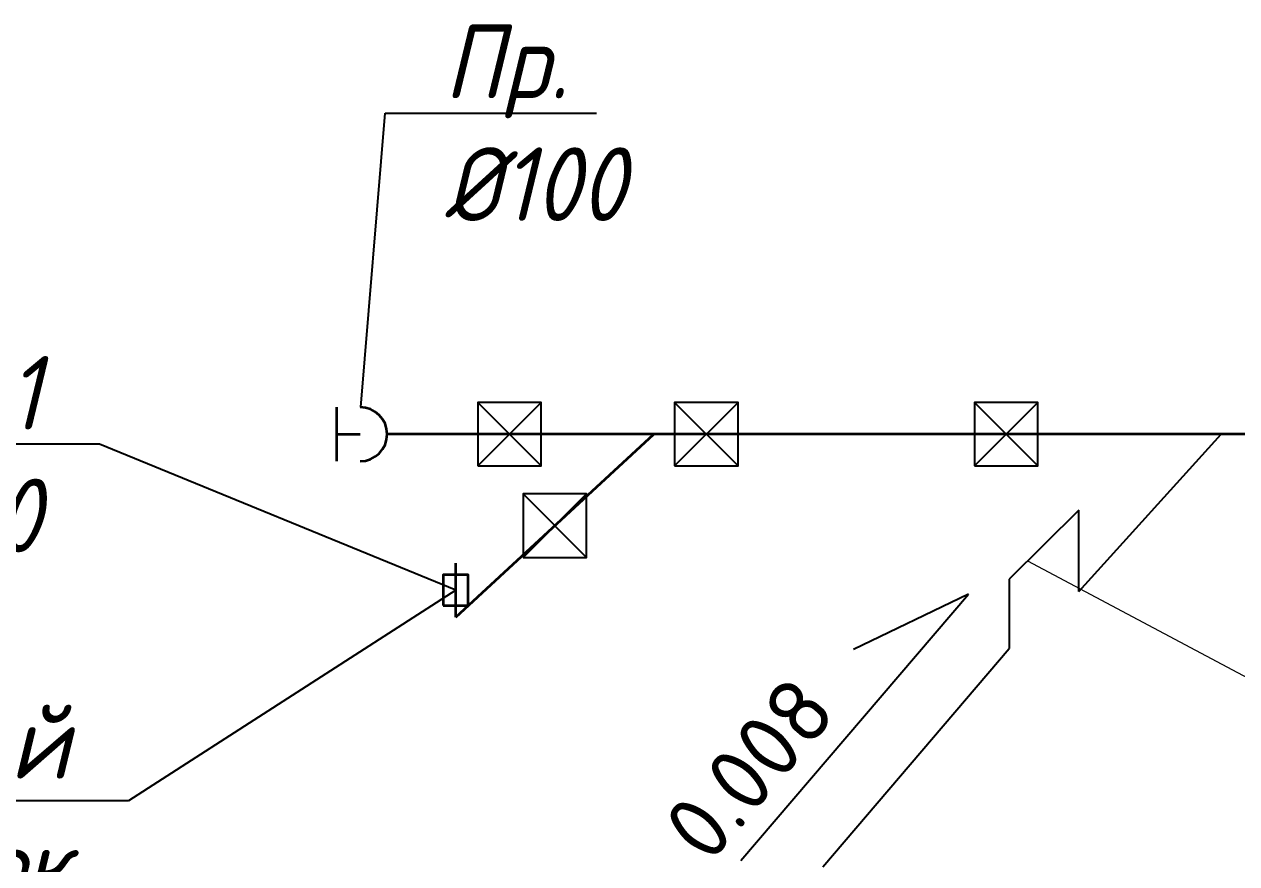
# Model space of a CAD drawing. Header units: millimetres. Extents: x -10178924 to 11692288, y -947381 to 58396.
# Drawn here: x -139120 to -134998, y 12611 to 15463 of the extents above; entities that cross this region are included whole.
import ezdxf
from ezdxf import colors
from ezdxf.entities.mleader import LeaderData, LeaderLine
from ezdxf.enums import TextEntityAlignment as Align
from ezdxf.math import Vec2, Vec3

# ---------------------------------------------------------------- set-up
doc = ezdxf.new("R2010")
doc.units = ezdxf.units.MM
for name, color, linetype in [('!!!!!площадь', 210, 'Continuous'), ('_надписи канализация', 7, 'Continuous'), ('ВК_Выноски', 7, 'Continuous')]:
    doc.layers.add(name, color=color, linetype=linetype)
for name, color, linetype, lineweight in [('_0', 7, 'Continuous', 25), ('ВК_ К1', 24, 'Continuous', 35), ('К1ку', 244, 'Continuous', 35)]:
    doc.layers.add(name, color=color, linetype=linetype, lineweight=lineweight)
doc.styles.add('GOST 2.304', font='isocpeur.ttf')
doc.styles.add('Gost_', font='isocpeur.ttf', dxfattribs={"width": 0.8, "height": 250})
doc.styles.add('ISOCPEUR', font='isocpeui.ttf', dxfattribs={"width": 0.9})

# ---------------------------------------------------------------- blocks, each defined once
blk = doc.blocks.new('_None')
blk = doc.blocks.new('*U2747')
at = {"color": 0, "lineweight": -2}
for p, q in [((215, -115), (215, 115)), ((215, 0), (115, 0))]:
    blk.add_line(p, q, dxfattribs=at)
blk.add_arc((115, 0), 115, 90, 270, dxfattribs=at)
at = {"color": 18, "lineweight": 40, "true_color": 0x050505, "style": 'Gost_', "width": 0.8, "flags": 1}
blk.add_attdef('ДИАМЕТР', text='', height=2.5, dxfattribs=at).set_placement((-23.7, 38.7), align=Align.MIDDLE_CENTER)

msp = doc.modelspace()

# ---------------------------------------------------------------- linework, layer by layer
for p, q in [((-137577.9, 14178.1, -2956.2), (-137362.3, 13962.6, -2956.2)), ((-137362.3, 14178.1, -2956.2), (-137577.9, 13962.6, -2956.2)), ((-136909, 14178.1, -2956.2), (-136693.4, 13962.6, -2956.2)), ((-136693.4, 14178.1, -2956.2), (-136909, 13962.6, -2956.2)), ((-135889.7, 14178.1, -2956.2), (-135674, 13962.6, -2956.2)), ((-135674, 14178.1, -2956.2), (-135889.7, 13962.6, -2956.2)), ((-135534.7, 13536.2), (-135050.7, 14070.3, -2956.2)), ((-137424.5, 13867.3, -2956.2), (-137208.9, 13651.8, -2956.2)), ((-137208.9, 13867.3, -2956.2), (-137424.5, 13651.8, -2956.2)), ((-135534.7, 13812.3), (-135771.9, 13577.2)), ((-135534.7, 13536.2), (-135534.7, 13812.3)), ((-135771.9, 13577.2), (-135771.9, 13342)), ((-136683.9, 12621.7), (-135910, 13527.1)), ((-135910, 13527.1), (-136301.2, 13339.2))]:
    msp.add_line(p, q)
at = {"elevation": -2956.2}
for points in [[(-137577.9, 13962.6), (-137362.3, 13962.6), (-137362.3, 14178.1), (-137577.9, 14178.1)], [(-136909, 13962.6), (-136693.4, 13962.6), (-136693.4, 14178.1), (-136909, 14178.1)], [(-135889.7, 13962.6), (-135674, 13962.6), (-135674, 14178.1), (-135889.7, 14178.1)], [(-137424.5, 13651.8), (-137208.9, 13651.8), (-137208.9, 13867.3), (-137424.5, 13867.3)]]:
    msp.add_lwpolyline(points, close=True, dxfattribs=at)
at = {"layer": '_0', "color": 219, "ltscale": 100, "true_color": 0x642165}
msp.add_line((-136405, 12600), (-135771.9, 13342), dxfattribs=at)
at = {"layer": 'ВК_ К1'}
for p, q in [((-115691.8, 14070.3, -2956.2), (-137886.6, 14070.3, -2956.2)), ((-137653.1, 13448.7, -2956.2), (-136980.3, 14070.3, -2956.2))]:
    msp.add_line(p, q, dxfattribs=at)
at = {"layer": 'К1ку', "ltscale": 0.1}
msp.add_line((-137653.1, 13448.7, -2956.2), (-137653.1, 13632, -2956.2), dxfattribs=at)
at = {"layer": 'К1ку', "ltscale": 0.1, "elevation": -2956.2}
msp.add_lwpolyline([(-137695.5, 13488.7), (-137610.7, 13488.7), (-137610.7, 13592.1), (-137695.5, 13592.1)], close=True, dxfattribs=at)

# ---------------------------------------------------------------- block references
at = {"layer": 'ВК_ К1', "xscale": 0.8000000000000009, "yscale": 0.8000000000000009, "zscale": 0.8000000000000009, "rotation": 180}
msp.add_blockref('*U2747', (-137886.6, 14070.3, -2956.2), dxfattribs=at)

# ---------------------------------------------------------------- texts
at = {"layer": '!!!!!площадь', "color": 0, "insert": (-136516.6, 13264.8, -2956.2), "char_height": 220, "attachment_point": 3, "rotation": 49.4765, "style": 'GOST 2.304'}
msp.add_mtext('0.008', dxfattribs=at)

# ---------------------------------------------------------------- leaders
at = {"layer": '_надписи канализация', "lineweight": -2}
ml = msp.add_multileader_mtext('Standard', dxfattribs=at)
ml.set_content('\\A1;Гаситель напора', color=256, style='ISOCPEUR')
ml.set_leader_properties(lineweight=13)
ml.set_arrow_properties(name='NONE')
ml.build(insert=Vec2(0, 0))
ml.multileader.update_dxf_attribs({"text_left_attachment_type": 6, "text_right_attachment_type": 6, "dogleg_length": 100, "arrow_head_size": 300, "scale": 100})
ctx = ml.context
ctx.base_point, ctx.scale, ctx.char_height, ctx.arrow_head_size, ctx.landing_gap_size, ctx.plane_origin = Vec3(-133935.6, 12749.9), 100, 250, 300, 0.09, Vec3(-142698.1, 15081)
ctx.left_attachment, ctx.right_attachment, ctx.text_align_type = 6, 6, 1
notes = []
notes.append((ctx, [(0, (1, 1, 0), (-134035.6, 12749.9), (1, 0), 100, [(1, [(-135708.9, 13639.6)], 0, [])])]))
ctx.mtext.insert, ctx.mtext.width, ctx.mtext.alignment, ctx.mtext.flow_direction = Vec3(-132610.5, 13074.9), 5926.326, 2, 5
at = {"layer": 'ВК_Выноски'}
ml = msp.add_multileader_mtext('Standard', dxfattribs=at)
ml.set_content('{\\W0.9;Пр.\\P%%C100}', color=7, style='ISOCPEUR')
ml.set_leader_properties(color=7, linetype='ByLayer', lineweight=-1)
ml.set_arrow_properties(name='NONE')
ml.build(insert=Vec2(0, 0))
ml.multileader.update_dxf_attribs({"text_left_attachment_type": 6, "text_right_attachment_type": 6, "dogleg_length": 0.36, "arrow_head_size": 300})
ctx = ml.context
ctx.base_point, ctx.char_height, ctx.arrow_head_size, ctx.landing_gap_size, ctx.plane_origin = Vec3(-137792.9, 15161.5, -2956.2), 250, 300, 100, Vec3(-124620.8, -15947.5, -2956.2)
ctx.left_attachment, ctx.right_attachment = 6, 6
notes.append((ctx, [(0, (1, 1, 0), (-137893.3, 15161.5, -2956.2), (1, 0), 100.4, [(0, [(-137976.5, 14162.3, -2956.2)], 0, [])])]))
ctx.mtext.insert, ctx.mtext.width, ctx.mtext.flow_direction = Vec3(-137692.9, 15461.5, -2956.2), 513.532, 5
ml = msp.add_multileader_mtext('Standard', dxfattribs=at)
ml.set_content('{\\W0.9;Ст.К1-1.1\\P%%C50  }', color=7, style='ISOCPEUR')
ml.set_leader_properties(color=7, linetype='ByLayer', lineweight=-1)
ml.set_arrow_properties(name='NONE')
ml.build(insert=Vec2(0, 0))
ml.multileader.update_dxf_attribs({"text_left_attachment_type": 6, "text_right_attachment_type": 6, "dogleg_length": 0.36, "arrow_head_size": 300})
ctx = ml.context
ctx.base_point, ctx.char_height, ctx.arrow_head_size, ctx.landing_gap_size, ctx.plane_origin = Vec3(-140413.6, 14035.9, -2956.2), 250, 300, 100, Vec3(-114992.2, -5035.6, -2956.2)
ctx.left_attachment, ctx.right_attachment, ctx.text_align_type = 6, 6, 2
notes.append((ctx, [(1, (1, 1, 0), (-138864.1, 14035.9, -2956.2), (-1, 0), 100.4, [(0, [(-137653.1, 13540.4, -2956.2)], 0, [])])]))
ctx.mtext.insert, ctx.mtext.width, ctx.mtext.alignment, ctx.mtext.flow_direction = Vec3(-139064.5, 14335.9, -2956.2), 2603.407, 3, 5
ml = msp.add_multileader_mtext('Standard', dxfattribs=at)
ml.set_content('{\\W0.9;Компенсирующий патрубок}', color=7, style='ISOCPEUR')
ml.set_leader_properties(color=7, linetype='ByLayer', lineweight=-1)
ml.set_arrow_properties(name='NONE')
ml.build(insert=Vec2(0, 0))
ml.multileader.update_dxf_attribs({"text_left_attachment_type": 6, "text_right_attachment_type": 6, "dogleg_length": 0.36, "arrow_head_size": 300})
ctx = ml.context
ctx.base_point, ctx.char_height, ctx.arrow_head_size, ctx.landing_gap_size, ctx.plane_origin = Vec3(-141466.8, 12824.7, -2956.2), 250, 300, 100, Vec3(-129145.8, -12452.4, -2956.2)
ctx.left_attachment, ctx.right_attachment, ctx.text_align_type = 6, 6, 2
notes.append((ctx, [(1, (1, 1, 0), (-138765.9, 12824.7, -2956.2), (-1, 0), 100.4, [(0, [(-137653.1, 13540.4, -2956.2)], 0, [])])]))
ctx.mtext.insert, ctx.mtext.width, ctx.mtext.alignment, ctx.mtext.flow_direction = Vec3(-138966.3, 13149.7, -2956.2), 513.532, 3, 5
for ctx, leaders in notes:
    for number, flags, end, landing, length, lines in leaders:
        leader = LeaderData()
        leader.index, (leader.has_last_leader_line, leader.has_dogleg_vector, leader.attachment_direction) = number, flags
        leader.last_leader_point, leader.dogleg_vector, leader.dogleg_length = Vec3(end), Vec3(landing), length
        for number, points, colour, breaks in lines:
            line = LeaderLine()
            line.index, line.vertices, line.color, line.breaks = number, Vec3.list(points), colors.encode_raw_color(colour), breaks
            leader.lines.append(line)
        ctx.leaders.append(leader)

doc.saveas('drawing.dxf')
